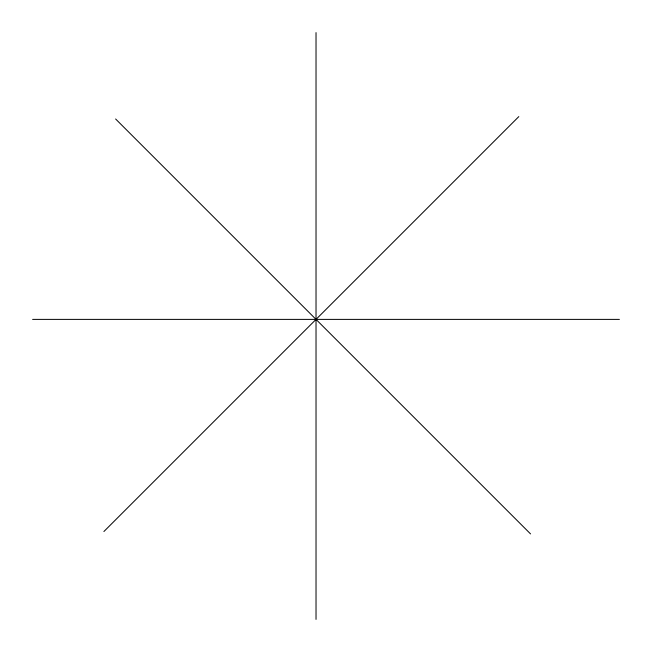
<?xml version="1.0" encoding="UTF-8"?>
<svg xmlns="http://www.w3.org/2000/svg" width="652" height="652" viewBox="0 0 652 652"><rect width="100%" height="100%" fill="white"/><g stroke="black" fill="none" stroke-linecap="round" stroke-linejoin="round"><path stroke-width="0.98" d="M103.888 531.527L518.821 116.602M32.6 319.39L619.4 319.39M115.616 118.982L530.541 533.906M316.024 32.6L316.024 619.4"/></g></svg>
